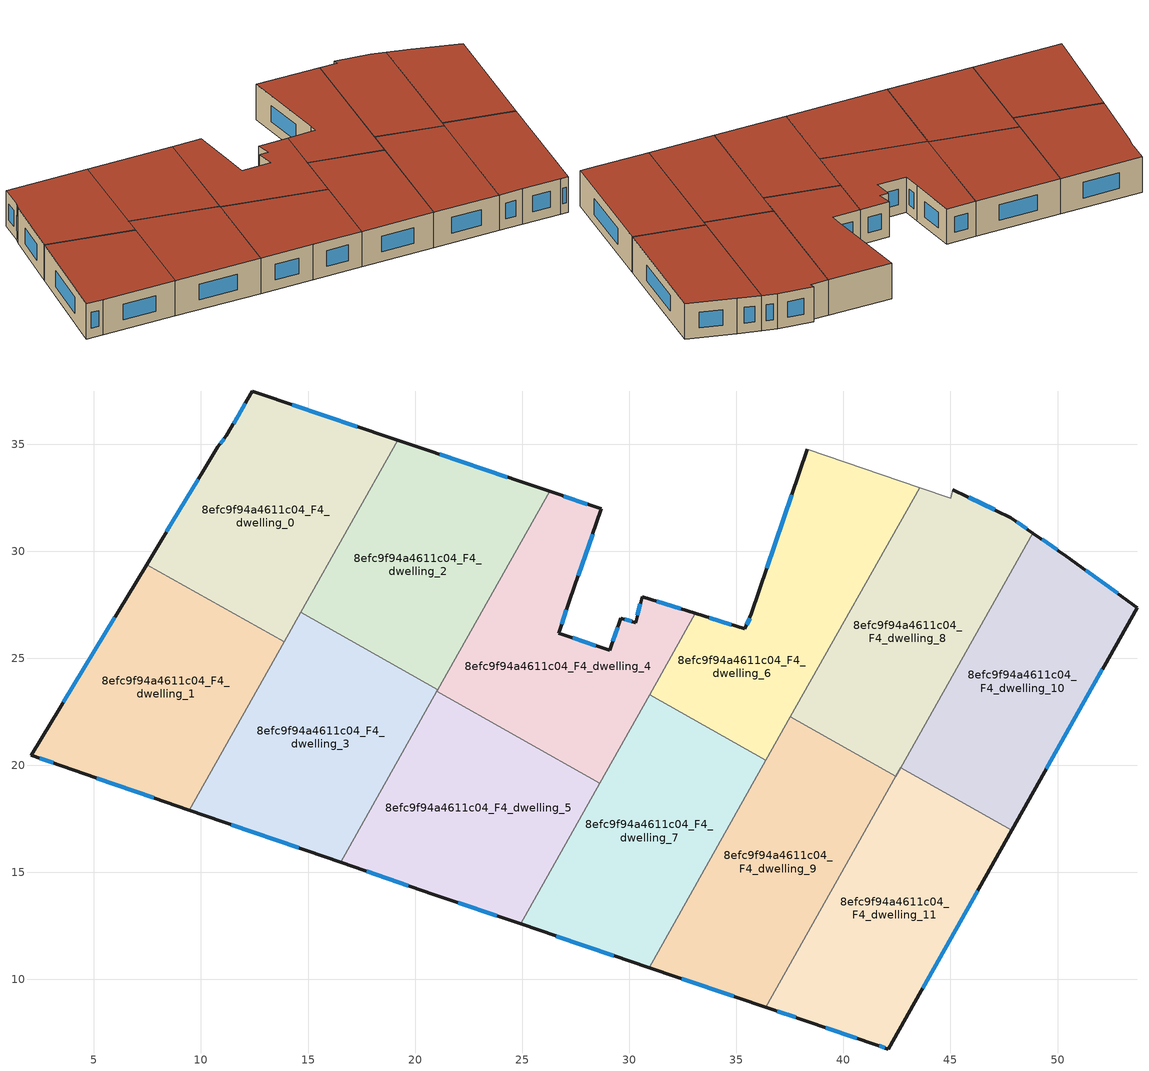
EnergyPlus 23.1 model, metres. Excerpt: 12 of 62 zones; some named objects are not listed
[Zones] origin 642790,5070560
8efc9f94a4611c04_F4_dwelling_0
 floor to 8efc9f94a4611c04_F3_dwelling_0 (EU_floor_Construction): 19.19,35.19 13.88,25.76 7.46,29.38 10.79,34.88 11.19,35.38 12.39,37.48 z12
 wall outside (EU_wall_Construction): 19.19,35.19 12.39,37.48 11.19,35.38 10.79,34.88 7.46,29.38 z12:15
 wall to 8efc9f94a4611c04_F4_dwelling_1 (EU_wall_Construction): 7.46,29.38 13.88,25.76 z12:15
 wall to 8efc9f94a4611c04_F4_dwelling_2 (EU_wall_Construction): 14.66,27.14 19.19,35.19 z12:15
 wall to 8efc9f94a4611c04_F4_dwelling_3 (EU_wall_Construction): 13.88,25.76 14.66,27.14 z12:15
 window (EU_Window_Construction): 17.31,35.82 14.27,36.85 / 9.87,33.36 8.38,30.9 / 11.08,35.24 10.9,35.02 / 12.06,36.9 11.52,35.96 z12.83:14.17
 roof outside (EU_roof_Construction): 13.88,25.76 19.19,35.19 12.39,37.48 11.19,35.38 10.79,34.88 7.46,29.38 z15
8efc9f94a4611c04_F4_dwelling_1
 floor to 8efc9f94a4611c04_F3_dwelling_1 (EU_floor_Construction): 13.88,25.76 9.46,17.91 3.48,19.97 2.08,20.47 7.46,29.38 z12
 wall outside (EU_wall_Construction): 7.46,29.38 2.08,20.47 3.48,19.97 9.46,17.91 z12:15
 wall to 8efc9f94a4611c04_F4_dwelling_3 (EU_wall_Construction): 9.46,17.91 13.88,25.76 z12:15
 window (EU_Window_Construction): 5.13,19.4 7.8,18.48 / 2.47,20.33 3.09,20.11 / 5.97,26.91 3.57,22.94 z12.83:14.17
 roof outside (EU_roof_Construction): 9.46,17.91 13.88,25.76 7.46,29.38 2.08,20.47 3.48,19.97 z15
8efc9f94a4611c04_F4_dwelling_10
 floor to 8efc9f94a4611c04_F3_dwelling_10 (EU_floor_Construction): 50.42,29.76 53.72,27.36 47.86,16.97 42.68,19.88 48.85,30.85 z12
 wall outside (EU_wall_Construction): 47.86,16.97 53.72,27.36 50.42,29.76 48.85,30.85 z12:15
 wall to 8efc9f94a4611c04_F4_dwelling_11 (EU_wall_Construction): 42.68,19.88 47.86,16.97 z12:15
 wall to 8efc9f94a4611c04_F4_dwelling_8 (EU_wall_Construction): 48.85,30.85 42.68,19.88 z12:15
 window (EU_Window_Construction): 49.98,30.06 49.29,30.55 / 52.8,28.03 51.33,29.1 / 49.48,19.85 52.1,24.49 z12.83:14.17
 roof outside (EU_roof_Construction): 47.86,16.97 53.72,27.36 50.42,29.76 48.85,30.85 42.68,19.88 z15
8efc9f94a4611c04_F4_dwelling_11
 floor to 8efc9f94a4611c04_F3_dwelling_11 (EU_floor_Construction): 47.86,16.97 42.1,6.75 41.5,6.95 38.3,8.05 36.38,8.7 42.68,19.88 z12
 wall outside (EU_wall_Construction): 36.38,8.7 38.3,8.05 41.5,6.95 42.1,6.75 47.86,16.97 z12:15
 wall to 8efc9f94a4611c04_F4_dwelling_9 (EU_wall_Construction): 42.45,19.49 36.38,8.7 z12:15
 wall to 8efc9f94a4611c04_F4_dwelling_8 (EU_wall_Construction): 42.68,19.88 42.45,19.49 z12:15
 window (EU_Window_Construction): 36.91,8.52 37.77,8.23 / 43.7,9.58 46.27,14.14 / 41.67,6.9 41.94,6.81 / 39.19,7.75 40.62,7.26 z12.83:14.17
 roof outside (EU_roof_Construction): 42.1,6.75 47.86,16.97 42.68,19.88 36.38,8.7 38.3,8.05 41.5,6.95 z15
8efc9f94a4611c04_F4_dwelling_2
 floor to 8efc9f94a4611c04_F3_dwelling_2 (EU_floor_Construction): 26.28,32.79 21.06,23.54 14.66,27.14 19.19,35.19 z12
 wall outside (EU_wall_Construction): 26.28,32.79 19.19,35.19 z12:15
 wall to 8efc9f94a4611c04_F4_dwelling_3 (EU_wall_Construction): 14.66,27.14 21.06,23.54 z12:15
 wall to 8efc9f94a4611c04_F4_dwelling_4 (EU_wall_Construction): 21.06,23.54 26.28,32.79 z12:15
 window (EU_Window_Construction): 24.31,33.45 21.15,34.52 z12.83:14.17
 roof outside (EU_roof_Construction): 21.06,23.54 26.28,32.79 19.19,35.19 14.66,27.14 z15
8efc9f94a4611c04_F4_dwelling_3
 floor to 8efc9f94a4611c04_F3_dwelling_3 (EU_floor_Construction): 21.06,23.54 16.52,15.47 9.46,17.91 14.66,27.14 z12
 wall outside (EU_wall_Construction): 9.46,17.91 16.52,15.47 z12:15
 wall to 8efc9f94a4611c04_F4_dwelling_5 (EU_wall_Construction): 16.52,15.47 21.02,23.45 z12:15
 wall to 8efc9f94a4611c04_F4_dwelling_4 (EU_wall_Construction): 21.02,23.45 21.06,23.54 z12:15
 window (EU_Window_Construction): 11.41,17.23 14.57,16.14 z12.83:14.17
 roof outside (EU_roof_Construction): 16.52,15.47 21.06,23.54 14.66,27.14 9.46,17.91 z15
8efc9f94a4611c04_F4_dwelling_4
 floor to 8efc9f94a4611c04_F3_dwelling_4 (EU_floor_Construction): 28.7,31.97 27.2,27.67 26.7,26.17 29.1,25.37 29.6,26.87 30.3,26.67 30.6,27.87 33.09,27.09 28.62,19.17 21.02,23.45 26.28,32.79 z12
 wall outside (EU_wall_Construction): 33.09,27.09 30.6,27.87 30.3,26.67 29.6,26.87 29.1,25.37 26.7,26.17 27.2,27.67 28.7,31.97 26.28,32.79 z12:15
 wall to 8efc9f94a4611c04_F4_dwelling_5 (EU_wall_Construction): 21.02,23.45 28.62,19.17 z12:15
 wall to 8efc9f94a4611c04_F4_dwelling_7 (EU_wall_Construction): 28.62,19.17 30.95,23.3 z12:15
 wall to 8efc9f94a4611c04_F4_dwelling_6 (EU_wall_Construction): 30.95,23.3 33.09,27.09 z12:15
 window (EU_Window_Construction): 26.84,26.59 27.06,27.26 / 28.43,25.59 27.36,25.95 / 29.46,26.45 29.24,25.78 / 30.11,26.72 29.79,26.81 / 30.52,27.54 30.38,27 / 32.4,27.31 31.29,27.65 / 28.03,32.2 26.95,32.56 / 27.61,28.86 28.29,30.78 z12.83:14.17
 roof outside (EU_roof_Construction): 28.62,19.17 33.09,27.09 30.6,27.87 30.3,26.67 29.6,26.87 29.1,25.37 26.7,26.17 27.2,27.67 28.7,31.97 26.28,32.79 21.02,23.45 z15
8efc9f94a4611c04_F4_dwelling_5
 floor to 8efc9f94a4611c04_F3_dwelling_5 (EU_floor_Construction): 28.62,19.17 24.92,12.59 20.89,13.96 16.52,15.47 21.02,23.45 z12
 wall outside (EU_wall_Construction): 16.52,15.47 20.89,13.96 24.92,12.59 z12:15
 wall to 8efc9f94a4611c04_F4_dwelling_7 (EU_wall_Construction): 24.92,12.59 28.62,19.17 z12:15
 window (EU_Window_Construction): 22.01,13.58 23.81,12.97 / 17.73,15.05 19.68,14.38 z12.83:14.17
 roof outside (EU_roof_Construction): 24.92,12.59 28.62,19.17 21.02,23.45 16.52,15.47 20.89,13.96 z15
8efc9f94a4611c04_F4_dwelling_6
 floor to 8efc9f94a4611c04_F3_dwelling_6 (EU_floor_Construction): 43.56,32.97 36.39,20.24 30.95,23.3 33.09,27.09 35.4,26.37 35.7,27.07 38.31,34.77 z12
 wall outside (EU_wall_Construction): 38.31,34.77 35.7,27.07 35.4,26.37 33.09,27.09 z12:15
 wall to 8efc9f94a4611c04_F4_dwelling_7 (EU_wall_Construction): 30.95,23.3 36.39,20.24 z12:15
 wall adiabatic (EU_wall_Construction): 43.56,32.97 38.31,34.77 z12:15
 wall to 8efc9f94a4611c04_F4_dwelling_8 (EU_wall_Construction): 37.53,22.26 43.56,32.97 z12:15
 wall to 8efc9f94a4611c04_F4_dwelling_9 (EU_wall_Construction): 36.39,20.24 37.53,22.26 z12:15
 window (EU_Window_Construction): 34.76,26.57 33.73,26.89 / 35.62,26.87 35.49,26.56 / 37.59,32.64 36.43,29.2 z12.83:14.17
 roof outside (EU_roof_Construction): 36.39,20.24 43.56,32.97 38.31,34.77 35.7,27.07 35.4,26.37 33.09,27.09 30.95,23.3 z15
8efc9f94a4611c04_F4_dwelling_7
 floor to 8efc9f94a4611c04_F3_dwelling_7 (EU_floor_Construction): 36.39,20.24 30.93,10.55 24.92,12.59 30.95,23.3 z12
 wall outside (EU_wall_Construction): 24.92,12.59 30.93,10.55 z12:15
 wall to 8efc9f94a4611c04_F4_dwelling_9 (EU_wall_Construction): 30.93,10.55 36.39,20.24 z12:15
 window (EU_Window_Construction): 26.59,12.03 29.27,11.12 z12.83:14.17
 roof outside (EU_roof_Construction): 30.93,10.55 36.39,20.24 30.95,23.3 24.92,12.59 z15
8efc9f94a4611c04_F4_dwelling_8
 floor to 8efc9f94a4611c04_F3_dwelling_8 (EU_floor_Construction): 47.81,31.57 48.85,30.85 42.45,19.49 37.53,22.26 43.56,32.97 45.01,32.47 45.11,32.87 z12
 wall outside (EU_wall_Construction): 48.85,30.85 47.81,31.57 45.11,32.87 z12:15
 wall to 8efc9f94a4611c04_F4_dwelling_9 (EU_wall_Construction): 37.53,22.26 42.45,19.49 z12:15
 wall adiabatic (EU_wall_Construction): 45.11,32.87 45.01,32.47 43.56,32.97 z12:15
 window (EU_Window_Construction): 47.07,31.93 45.86,32.51 / 48.57,31.05 48.1,31.37 z12.83:14.17
 roof outside (EU_roof_Construction): 42.45,19.49 48.85,30.85 47.81,31.57 45.11,32.87 45.01,32.47 43.56,32.97 37.53,22.26 z15
8efc9f94a4611c04_F4_dwelling_9
 floor to 8efc9f94a4611c04_F3_dwelling_9 (EU_floor_Construction): 42.45,19.49 36.38,8.7 30.93,10.55 37.53,22.26 z12
 wall outside (EU_wall_Construction): 30.93,10.55 36.38,8.7 z12:15
 window (EU_Window_Construction): 32.44,10.04 34.87,9.22 z12.83:14.17
 roof outside (EU_roof_Construction): 36.38,8.7 42.45,19.49 37.53,22.26 30.93,10.55 z15
[Building]
EU S2 Campaign: North Axis=0; Terrain=City; Solar Distribution=FullExterior
[Site:Location]
Lyon-Bron: Latitude=45.75; Longitude=5; Time Zone=1; Elevation=198
[SizingPeriod:WeatherFileDays]
AnnualSizingPeriod: Begin Month=1; Begin Day of Month=1; End Month=12; End Day of Month=31; Day of Week for Start Day=Monday; Use Weather File Daylight Saving Period=No; Use Weather File Rain and Snow Indicators=No
[MATERIAL]
EU_InternalMass_Material: Roughness=MediumRough; Thickness=0.1; Conductivity=1; Density=1800; Specific Heat=900; Thermal Absorptance=0.9; Solar Absorptance=0.7; Visible Absorptance=0.7
[MATERIAL:NOMASS] Roughness=MediumRough; Thermal Absorptance=0.9; Solar Absorptance=0.7; Visible Absorptance=0.7
Name | Thermal Resistance
EU_wall_NoMass | 1.97775
EU_roof_NoMass | 1.81626
EU_floor_NoMass | 1.84812
[WINDOWMATERIAL:SIMPLEGLAZINGSYSTEM]
EU_Window_SimpleGlazing: UFactor=3.27502; Solar Heat Gain Coefficient=0.76; Visible Transmittance=0.76
[CONSTRUCTION]
EU_wall_Construction: EU_wall_NoMass
EU_roof_Construction: EU_roof_NoMass
EU_floor_Construction: EU_floor_NoMass
EU_Window_Construction: EU_Window_SimpleGlazing
EU_InternalMass_Construction: EU_InternalMass_Material
[ZONE] Type=1; Multiplier=1; Ceiling Height=autocalculate; Floor Area=autocalculate; Part of Total Floor Area=Yes
Name | Volume
8efc9f94a4611c04_F4_dwelling_0 | 219.001
8efc9f94a4611c04_F4_dwelling_1 | 218.997
8efc9f94a4611c04_F4_dwelling_10 | 218.962
8efc9f94a4611c04_F4_dwelling_11 | 218.972
8efc9f94a4611c04_F4_dwelling_2 | 218.964
8efc9f94a4611c04_F4_dwelling_3 | 218.958
8efc9f94a4611c04_F4_dwelling_4 | 218.977
8efc9f94a4611c04_F4_dwelling_5 | 218.988
8efc9f94a4611c04_F4_dwelling_6 | 218.969
8efc9f94a4611c04_F4_dwelling_7 | 218.982
8efc9f94a4611c04_F4_dwelling_8 | 218.999
8efc9f94a4611c04_F4_dwelling_9 | 218.99
[INTERNALMASS] Construction=EU_InternalMass_Construction
Name | Zone or ZoneList | Surface Area
8efc9f94a4611c04_F4_dwelling_0_EU_InternalMass | 8efc9f94a4611c04_F4_dwelling_0 | 73.0004
8efc9f94a4611c04_F4_dwelling_1_EU_InternalMass | 8efc9f94a4611c04_F4_dwelling_1 | 72.9995
8efc9f94a4611c04_F4_dwelling_2_EU_InternalMass | 8efc9f94a4611c04_F4_dwelling_2 | 72.9881
8efc9f94a4611c04_F4_dwelling_3_EU_InternalMass | 8efc9f94a4611c04_F4_dwelling_3 | 72.9856
8efc9f94a4611c04_F4_dwelling_4_EU_InternalMass | 8efc9f94a4611c04_F4_dwelling_4 | 72.9923
8efc9f94a4611c04_F4_dwelling_5_EU_InternalMass | 8efc9f94a4611c04_F4_dwelling_5 | 72.9961
8efc9f94a4611c04_F4_dwelling_6_EU_InternalMass | 8efc9f94a4611c04_F4_dwelling_6 | 72.9898
8efc9f94a4611c04_F4_dwelling_7_EU_InternalMass | 8efc9f94a4611c04_F4_dwelling_7 | 72.9932
8efc9f94a4611c04_F4_dwelling_8_EU_InternalMass | 8efc9f94a4611c04_F4_dwelling_8 | 72.9999
8efc9f94a4611c04_F4_dwelling_9_EU_InternalMass | 8efc9f94a4611c04_F4_dwelling_9 | 72.9967
8efc9f94a4611c04_F4_dwelling_10_EU_InternalMass | 8efc9f94a4611c04_F4_dwelling_10 | 72.987
8efc9f94a4611c04_F4_dwelling_11_EU_InternalMass | 8efc9f94a4611c04_F4_dwelling_11 | 72.9906
[OTHEREQUIPMENT] Fuel Type=Electricity; Design Level Calculation Method=Watts/Area; Power per Zone Floor Area=1; Fraction Latent=0; Fraction Radiant=0; Fraction Lost=0; Carbon Dioxide Generation Rate=0; EndUse Subcategory=EU_Step8_InternalGains
Name | Zone or ZoneList or Space or SpaceList | Schedule
EU_Step8_InternalGain_8efc9f94a4611c04_F4_dwelling_0_f000 | 8efc9f94a4611c04_F4_dwelling_0 | EU_Step8_GainSchedule_8efc9f94a4611c04_F4_dwelling_0_f000
EU_Step8_InternalGain_8efc9f94a4611c04_F4_dwelling_1_f000 | 8efc9f94a4611c04_F4_dwelling_1 | EU_Step8_GainSchedule_8efc9f94a4611c04_F4_dwelling_1_f000
EU_Step8_InternalGain_8efc9f94a4611c04_F4_dwelling_2_f000 | 8efc9f94a4611c04_F4_dwelling_2 | EU_Step8_GainSchedule_8efc9f94a4611c04_F4_dwelling_2_f000
EU_Step8_InternalGain_8efc9f94a4611c04_F4_dwelling_3_f000 | 8efc9f94a4611c04_F4_dwelling_3 | EU_Step8_GainSchedule_8efc9f94a4611c04_F4_dwelling_3_f000
EU_Step8_InternalGain_8efc9f94a4611c04_F4_dwelling_4_f000 | 8efc9f94a4611c04_F4_dwelling_4 | EU_Step8_GainSchedule_8efc9f94a4611c04_F4_dwelling_4_f000
EU_Step8_InternalGain_8efc9f94a4611c04_F4_dwelling_5_f000 | 8efc9f94a4611c04_F4_dwelling_5 | EU_Step8_GainSchedule_8efc9f94a4611c04_F4_dwelling_5_f000
EU_Step8_InternalGain_8efc9f94a4611c04_F4_dwelling_6_f000 | 8efc9f94a4611c04_F4_dwelling_6 | EU_Step8_GainSchedule_8efc9f94a4611c04_F4_dwelling_6_f000
EU_Step8_InternalGain_8efc9f94a4611c04_F4_dwelling_7_f000 | 8efc9f94a4611c04_F4_dwelling_7 | EU_Step8_GainSchedule_8efc9f94a4611c04_F4_dwelling_7_f000
EU_Step8_InternalGain_8efc9f94a4611c04_F4_dwelling_8_f000 | 8efc9f94a4611c04_F4_dwelling_8 | EU_Step8_GainSchedule_8efc9f94a4611c04_F4_dwelling_8_f000
EU_Step8_InternalGain_8efc9f94a4611c04_F4_dwelling_9_f000 | 8efc9f94a4611c04_F4_dwelling_9 | EU_Step8_GainSchedule_8efc9f94a4611c04_F4_dwelling_9_f000
EU_Step8_InternalGain_8efc9f94a4611c04_F4_dwelling_10_f000 | 8efc9f94a4611c04_F4_dwelling_10 | EU_Step8_GainSchedule_8efc9f94a4611c04_F4_dwelling_10_f000
EU_Step8_InternalGain_8efc9f94a4611c04_F4_dwelling_11_f000 | 8efc9f94a4611c04_F4_dwelling_11 | EU_Step8_GainSchedule_8efc9f94a4611c04_F4_dwelling_11_f000
[ZONEVENTILATION:DESIGNFLOWRATE] Schedule=EU_AlwaysOn; Design Flow Rate Calculation Method=AirChanges/Hour; Air Changes per Hour=0.759424; Ventilation Type=Natural; Fan Pressure Rise=0; Fan Total Efficiency=1; Constant Term Coefficient=1; Temperature Term Coefficient=0; Velocity Term Coefficient=0; Velocity Squared Term Coefficient=0; Minimum Indoor Temperature=-100; Maximum Indoor Temperature=100; Delta Temperature=-100; Minimum Outdoor Temperature=-100; Maximum Outdoor Temperature=100; Maximum Wind Speed=40
Name | Zone or ZoneList or Space or SpaceList
EU_ConstantAir_8efc9f94a4611c04_F4_dwelling_0 | 8efc9f94a4611c04_F4_dwelling_0
EU_ConstantAir_8efc9f94a4611c04_F4_dwelling_1 | 8efc9f94a4611c04_F4_dwelling_1
EU_ConstantAir_8efc9f94a4611c04_F4_dwelling_2 | 8efc9f94a4611c04_F4_dwelling_2
EU_ConstantAir_8efc9f94a4611c04_F4_dwelling_3 | 8efc9f94a4611c04_F4_dwelling_3
EU_ConstantAir_8efc9f94a4611c04_F4_dwelling_4 | 8efc9f94a4611c04_F4_dwelling_4
EU_ConstantAir_8efc9f94a4611c04_F4_dwelling_5 | 8efc9f94a4611c04_F4_dwelling_5
EU_ConstantAir_8efc9f94a4611c04_F4_dwelling_6 | 8efc9f94a4611c04_F4_dwelling_6
EU_ConstantAir_8efc9f94a4611c04_F4_dwelling_7 | 8efc9f94a4611c04_F4_dwelling_7
EU_ConstantAir_8efc9f94a4611c04_F4_dwelling_8 | 8efc9f94a4611c04_F4_dwelling_8
EU_ConstantAir_8efc9f94a4611c04_F4_dwelling_9 | 8efc9f94a4611c04_F4_dwelling_9
EU_ConstantAir_8efc9f94a4611c04_F4_dwelling_10 | 8efc9f94a4611c04_F4_dwelling_10
EU_ConstantAir_8efc9f94a4611c04_F4_dwelling_11 | 8efc9f94a4611c04_F4_dwelling_11
[HVACTEMPLATE:ZONE:IDEALLOADSAIRSYSTEM] System Availability Schedule=EU_AlwaysOn; Maximum Heating Supply Air Temperature=50; Minimum Cooling Supply Air Temperature=13; Maximum Heating Supply Air Humidity Ratio=0.0156; Minimum Cooling Supply Air Humidity Ratio=0.0077; Heating Limit=NoLimit; Cooling Limit=NoLimit; Heating Availability Schedule=EU_AlwaysOn; Cooling Availability Schedule=EU_CoolingOff; Dehumidification Control Type=ConstantSensibleHeatRatio; Cooling Sensible Heat Ratio=0.7; Dehumidification Setpoint=60; Humidification Control Type=None; Humidification Setpoint=30; Outdoor Air Method=None; Outdoor Air Flow Rate per Person=0.00944; Outdoor Air Flow Rate per Zone Floor Area=0; Outdoor Air Flow Rate per Zone=0; Demand Controlled Ventilation Type=None; Outdoor Air Economizer Type=NoEconomizer; Heat Recovery Type=None; Sensible Heat Recovery Effectiveness=0.7; Latent Heat Recovery Effectiveness=0.65
Name | Template Thermostat
8efc9f94a4611c04_F4_dwelling_0 | EU_HeatOnly_8efc9f94a4611c04_F4_dwelling_0
8efc9f94a4611c04_F4_dwelling_1 | EU_HeatOnly_8efc9f94a4611c04_F4_dwelling_1
8efc9f94a4611c04_F4_dwelling_2 | EU_HeatOnly_8efc9f94a4611c04_F4_dwelling_2
8efc9f94a4611c04_F4_dwelling_3 | EU_HeatOnly_8efc9f94a4611c04_F4_dwelling_3
8efc9f94a4611c04_F4_dwelling_4 | EU_HeatOnly_8efc9f94a4611c04_F4_dwelling_4
8efc9f94a4611c04_F4_dwelling_5 | EU_HeatOnly_8efc9f94a4611c04_F4_dwelling_5
8efc9f94a4611c04_F4_dwelling_6 | EU_HeatOnly_8efc9f94a4611c04_F4_dwelling_6
8efc9f94a4611c04_F4_dwelling_7 | EU_HeatOnly_8efc9f94a4611c04_F4_dwelling_7
8efc9f94a4611c04_F4_dwelling_8 | EU_HeatOnly_8efc9f94a4611c04_F4_dwelling_8
8efc9f94a4611c04_F4_dwelling_9 | EU_HeatOnly_8efc9f94a4611c04_F4_dwelling_9
8efc9f94a4611c04_F4_dwelling_10 | EU_HeatOnly_8efc9f94a4611c04_F4_dwelling_10
8efc9f94a4611c04_F4_dwelling_11 | EU_HeatOnly_8efc9f94a4611c04_F4_dwelling_11
[SIZING:ZONE] Zone Cooling Design Supply Air Temperature Input Method=SupplyAirTemperature; Zone Cooling Design Supply Air Temperature=13; Zone Heating Design Supply Air Temperature Input Method=SupplyAirTemperature; Zone Heating Design Supply Air Temperature=50; Zone Cooling Design Supply Air Humidity Ratio=0.008; Zone Heating Design Supply Air Humidity Ratio=0.008; Cooling Design Air Flow Method=DesignDay; Cooling Design Air Flow Rate=0; Cooling Minimum Air Flow per Zone Floor Area=0.000762; Cooling Minimum Air Flow=0; Cooling Minimum Air Flow Fraction=0.2; Heating Design Air Flow Method=DesignDay; Heating Design Air Flow Rate=0; Heating Maximum Air Flow per Zone Floor Area=0.002032; Heating Maximum Air Flow=0.141576; Heating Maximum Air Flow Fraction=0.3; Account for Dedicated Outdoor Air System=No; Dedicated Outdoor Air System Control Strategy=NeutralSupplyAir; Dedicated Outdoor Air Low Setpoint Temperature for Design=autosize; Dedicated Outdoor Air High Setpoint Temperature for Design=autosize; Zone Load Sizing Method=Sensible Load Only No Latent Load; Zone Latent Cooling Design Supply Air Humidity Ratio Input Method=HumidityRatioDifference; Zone Cooling Design Supply Air Humidity Ratio Difference=0.005; Zone Latent Heating Design Supply Air Humidity Ratio Input Method=HumidityRatioDifference; Zone Humidification Design Supply Air Humidity Ratio Difference=0.005
8efc9f94a4611c04_F4_dwelling_0; 8efc9f94a4611c04_F4_dwelling_1; 8efc9f94a4611c04_F4_dwelling_2; 8efc9f94a4611c04_F4_dwelling_3; 8efc9f94a4611c04_F4_dwelling_4; 8efc9f94a4611c04_F4_dwelling_5; 8efc9f94a4611c04_F4_dwelling_6; 8efc9f94a4611c04_F4_dwelling_7; 8efc9f94a4611c04_F4_dwelling_8; 8efc9f94a4611c04_F4_dwelling_9; 8efc9f94a4611c04_F4_dwelling_10; 8efc9f94a4611c04_F4_dwelling_11
[SCHEDULE:CONSTANT]
Name | Hourly Value
EU_AlwaysOn | 1
EU_CoolingOff | 0
[SCHEDULE:FILE] Column Number=1; Rows to Skip at Top=0; Number of Hours of Data=8760; Column Separator=Comma; Interpolate to Timestep=No; Minutes per Item=60; Adjust Schedule for Daylight Savings=Yes
Name | File
EU_Step8_GainSchedule_8efc9f94a4611c04_F4_dwelling_0_f000 | ../../schedules/8efc9f94a4611c04/8efc9f94a4611c04_F4_dwelling_0_f000_gain.csv
EU_Step8_GainSchedule_8efc9f94a4611c04_F4_dwelling_1_f000 | ../../schedules/8efc9f94a4611c04/8efc9f94a4611c04_F4_dwelling_1_f000_gain.csv
EU_Step8_GainSchedule_8efc9f94a4611c04_F4_dwelling_2_f000 | ../../schedules/8efc9f94a4611c04/8efc9f94a4611c04_F4_dwelling_2_f000_gain.csv
EU_Step8_GainSchedule_8efc9f94a4611c04_F4_dwelling_3_f000 | ../../schedules/8efc9f94a4611c04/8efc9f94a4611c04_F4_dwelling_3_f000_gain.csv
EU_Step8_GainSchedule_8efc9f94a4611c04_F4_dwelling_4_f000 | ../../schedules/8efc9f94a4611c04/8efc9f94a4611c04_F4_dwelling_4_f000_gain.csv
EU_Step8_GainSchedule_8efc9f94a4611c04_F4_dwelling_5_f000 | ../../schedules/8efc9f94a4611c04/8efc9f94a4611c04_F4_dwelling_5_f000_gain.csv
EU_Step8_GainSchedule_8efc9f94a4611c04_F4_dwelling_6_f000 | ../../schedules/8efc9f94a4611c04/8efc9f94a4611c04_F4_dwelling_6_f000_gain.csv
EU_Step8_GainSchedule_8efc9f94a4611c04_F4_dwelling_7_f000 | ../../schedules/8efc9f94a4611c04/8efc9f94a4611c04_F4_dwelling_7_f000_gain.csv
EU_Step8_GainSchedule_8efc9f94a4611c04_F4_dwelling_8_f000 | ../../schedules/8efc9f94a4611c04/8efc9f94a4611c04_F4_dwelling_8_f000_gain.csv
EU_Step8_GainSchedule_8efc9f94a4611c04_F4_dwelling_9_f000 | ../../schedules/8efc9f94a4611c04/8efc9f94a4611c04_F4_dwelling_9_f000_gain.csv
EU_Step8_GainSchedule_8efc9f94a4611c04_F4_dwelling_10_f000 | ../../schedules/8efc9f94a4611c04/8efc9f94a4611c04_F4_dwelling_10_f000_gain.csv
EU_Step8_GainSchedule_8efc9f94a4611c04_F4_dwelling_11_f000 | ../../schedules/8efc9f94a4611c04/8efc9f94a4611c04_F4_dwelling_11_f000_gain.csv
